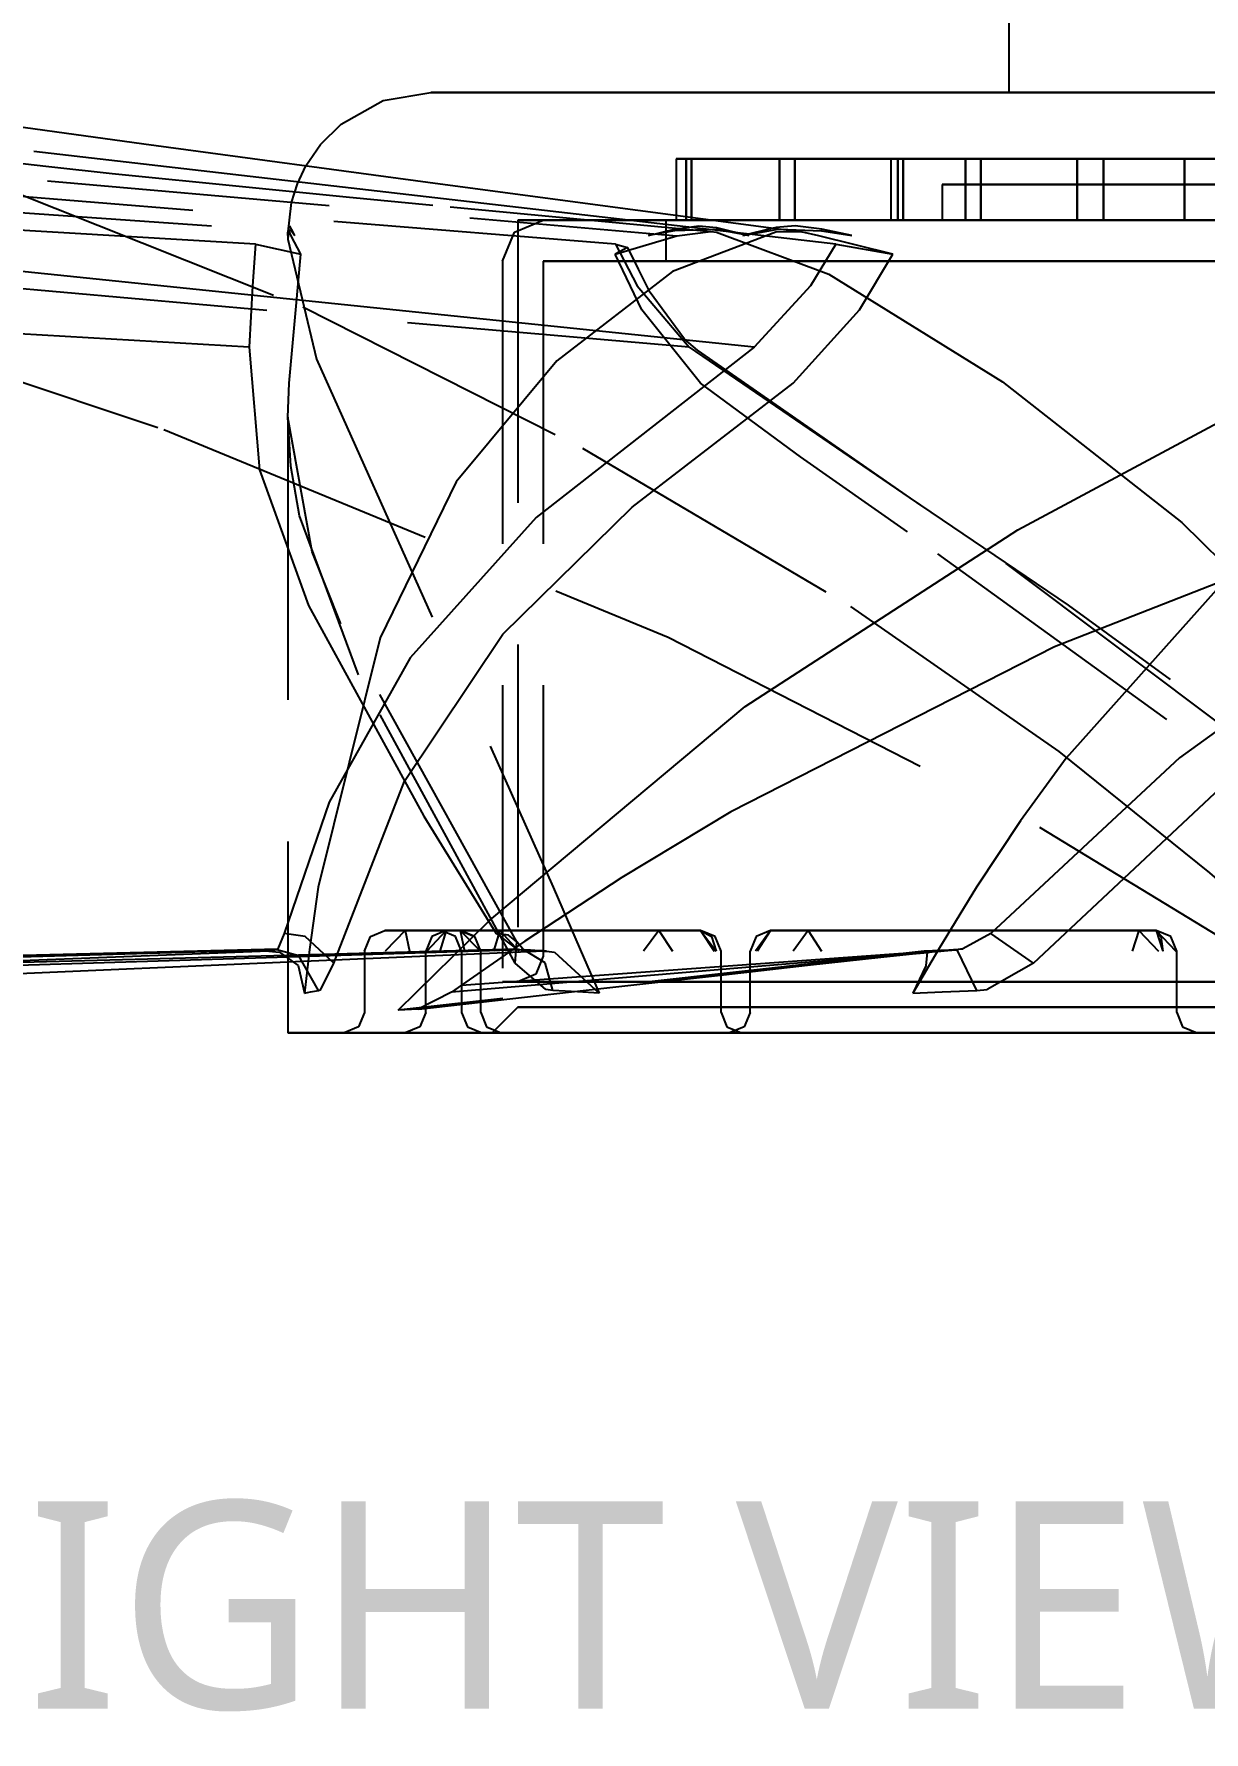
# Model space of a CAD drawing. Header units: metres. Extents: x 6 to 410, y 10 to 287.
# Drawn here: x 121.25 to 133.66, y 104.75 to 122.77 of the extents above; entities that cross this region are included whole.
import ezdxf

# ---------------------------------------------------------------- set-up
doc = ezdxf.new("R2010")
doc.units = ezdxf.units.M
doc.linetypes.add('DASHED', pattern=[4.5, 3, -1.5])
for name, color, linetype in [('DIM', 2, 'Continuous'), ('HIDDEN', 9, 'DASHED'), ('TEXT', 7, 'Continuous'), ('VISIBLE', 3, 'Continuous')]:
    doc.layers.add(name, color=color, linetype=linetype)
doc.styles.add('CHINESE', font='msjh.ttc')

msp = doc.modelspace()

# ---------------------------------------------------------------- linework, layer by layer
at = {"layer": 'DIM', "color": 2}
msp.add_line((131.593, 122.146), (131.593, 148.146), dxfattribs=at)
at = {"layer": 'HIDDEN'}
for p, q in [((116.908, 121.601), (128.07, 120.622)), ((127.419, 120.536), (116.258, 121.427)), ((128.062, 121.441), (128.062, 120.79)), ((128.169, 120.79), (128.169, 121.441)), ((128.169, 121.441), (130.412, 121.441)), ((128.169, 121.441), (128.169, 120.79)), ((130.412, 121.441), (128.169, 121.441)), ((128.225, 120.79), (128.225, 121.441)), ((128.225, 121.441), (130.468, 121.441)), ((128.225, 121.441), (128.225, 120.79)), ((130.468, 121.441), (128.225, 121.441)), ((129.159, 121.441), (129.159, 120.79)), ((131.131, 121.441), (129.159, 121.441)), ((129.159, 120.79), (129.159, 121.441)), ((129.159, 121.441), (131.131, 121.441)), ((129.321, 120.79), (129.321, 121.441)), ((129.321, 121.441), (131.294, 121.441)), ((129.321, 121.441), (129.321, 120.79)), ((131.294, 121.441), (129.321, 121.441)), ((130.339, 121.441), (130.339, 120.79)), ((130.412, 121.441), (130.412, 120.79)), ((130.412, 120.79), (130.412, 121.441)), ((130.468, 121.441), (130.468, 120.79)), ((130.468, 120.79), (130.468, 121.441)), ((131.131, 120.79), (131.131, 121.441)), ((131.131, 121.441), (131.131, 120.79)), ((131.294, 121.441), (131.294, 120.79)), ((131.294, 120.79), (131.294, 121.441)), ((132.314, 121.441), (132.314, 120.79)), ((133.453, 121.441), (132.314, 121.441)), ((132.314, 120.79), (132.314, 121.441)), ((132.314, 121.441), (133.453, 121.441)), ((132.596, 120.79), (132.596, 121.441)), ((132.596, 121.441), (133.735, 121.441)), ((132.596, 121.441), (132.596, 120.79)), ((133.735, 121.441), (132.596, 121.441)), ((133.453, 120.79), (133.453, 121.441)), ((133.453, 121.441), (133.453, 120.79)), ((130.882, 121.17), (130.882, 120.79)), ((123.599, 120.536), (115.132, 121.035)), ((126.381, 120.79), (126.381, 112.44)), ((127.954, 120.356), (127.954, 120.79)), ((130.412, 120.79), (128.169, 120.79)), ((128.169, 120.79), (130.412, 120.79)), ((130.468, 120.79), (128.225, 120.79)), ((128.225, 120.79), (130.468, 120.79)), ((129.159, 120.79), (131.131, 120.79)), ((131.131, 120.79), (129.159, 120.79)), ((131.294, 120.79), (129.321, 120.79)), ((129.321, 120.79), (131.294, 120.79)), ((132.314, 120.79), (133.453, 120.79)), ((133.453, 120.79), (132.314, 120.79)), ((133.735, 120.79), (132.596, 120.79)), ((132.596, 120.79), (133.735, 120.79)), ((123.941, 120.633), (123.941, 120.589)), ((128.201, 119.441), (116.808, 120.438)), ((126.218, 120.356), (126.218, 112.711)), ((126.652, 120.356), (126.652, 112.982)), ((123.531, 119.441), (113.251, 120.049)), ((123.941, 118.7), (123.941, 112.986)), ((125.188, 113.253), (125.771, 113.253)), ((125.771, 113.253), (125.188, 113.253)), ((126.189, 113.253), (125.621, 113.253)), ((125.621, 113.253), (126.189, 113.253)), ((127.878, 113.253), (128.321, 113.253)), ((128.321, 113.253), (127.878, 113.253)), ((129.063, 113.253), (129.462, 113.253)), ((129.462, 113.253), (129.063, 113.253)), ((133.155, 113.253), (132.971, 113.253)), ((132.971, 113.253), (133.155, 113.253)), ((123.928, 112.993), (126.366, 113.058)), ((126.416, 113.05), (123.941, 112.973)), ((126.658, 113.036), (123.941, 112.918)), ((124.754, 113.036), (124.754, 112.386)), ((130.693, 113.036), (125.111, 112.41)), ((125.405, 112.386), (125.405, 113.036)), ((125.405, 112.386), (125.405, 113.036)), ((125.785, 113.036), (125.785, 112.386)), ((125.988, 112.386), (125.988, 113.036)), ((125.988, 112.386), (125.988, 113.036)), ((128.538, 112.386), (128.538, 113.036)), ((128.538, 112.386), (128.538, 113.036)), ((128.846, 112.386), (128.846, 113.036)), ((128.846, 112.386), (128.846, 113.036)), ((133.372, 112.386), (133.372, 113.036)), ((133.372, 112.386), (133.372, 113.036)), ((126.381, 112.44), (126.11, 112.169)), ((125.278, 112.169), (125.861, 112.169)), ((125.861, 112.169), (125.278, 112.169)), ((126.055, 112.169), (125.487, 112.169)), ((125.487, 112.169), (126.055, 112.169)), ((128.168, 112.169), (128.611, 112.169)), ((128.611, 112.169), (128.168, 112.169)), ((128.74, 112.169), (129.14, 112.169)), ((129.14, 112.169), (128.74, 112.169)), ((133.568, 112.169), (133.383, 112.169)), ((133.383, 112.169), (133.568, 112.169))]:
    msp.add_line(p, q, dxfattribs=at)
for points in [[(125.459, 122.146), (125.531, 122.146), (125.745, 122.146), (126.098, 122.146), (126.587, 122.146), (127.205, 122.146), (127.943, 122.146), (128.794, 122.146), (129.746, 122.146), (130.788, 122.146), (131.905, 122.146), (133.085, 122.146), (134.312, 122.146), (135.571, 122.146), (136.846, 122.146)], [(118.196, 121.787), (121.002, 121.103), (124.102, 119.872), (127.066, 118.37), (129.91, 116.692), (132.123, 115.152), (133.72, 113.865), (134.298, 113.364)], [(118.196, 121.787), (119.035, 121.66), (119.843, 121.55), (120.831, 121.425), (121.405, 121.358), (122.078, 121.286), (123.495, 121.143), (124.56, 121.039), (125.481, 120.95)], [(128.169, 121.441), (128.154, 121.441), (128.14, 121.441), (128.128, 121.441), (128.116, 121.441), (128.106, 121.441), (128.097, 121.441), (128.089, 121.441), (128.082, 121.441), (128.076, 121.441), (128.071, 121.441), (128.067, 121.441), (128.064, 121.441), (128.063, 121.441), (128.062, 121.441)], [(128.062, 121.441), (128.063, 121.441), (128.064, 121.441), (128.067, 121.441), (128.071, 121.441), (128.076, 121.441), (128.082, 121.441), (128.089, 121.441), (128.097, 121.441), (128.106, 121.441), (128.116, 121.441), (128.128, 121.441), (128.14, 121.441), (128.154, 121.441), (128.169, 121.441)], [(129.159, 121.441), (129.066, 121.441), (128.977, 121.441), (128.892, 121.441), (128.811, 121.441), (128.734, 121.441), (128.661, 121.441), (128.592, 121.441), (128.527, 121.441), (128.466, 121.441), (128.409, 121.441), (128.357, 121.441), (128.309, 121.441), (128.265, 121.441), (128.225, 121.441)], [(128.225, 121.441), (128.265, 121.441), (128.309, 121.441), (128.357, 121.441), (128.409, 121.441), (128.466, 121.441), (128.527, 121.441), (128.592, 121.441), (128.661, 121.441), (128.734, 121.441), (128.811, 121.441), (128.892, 121.441), (128.977, 121.441), (129.066, 121.441), (129.159, 121.441)], [(132.314, 121.441), (132.055, 121.441), (131.802, 121.441), (131.555, 121.441), (131.315, 121.441), (131.081, 121.441), (130.854, 121.441), (130.635, 121.441), (130.423, 121.441), (130.218, 121.441), (130.022, 121.441), (129.834, 121.441), (129.654, 121.441), (129.483, 121.441), (129.321, 121.441)], [(129.321, 121.441), (129.483, 121.441), (129.654, 121.441), (129.834, 121.441), (130.022, 121.441), (130.218, 121.441), (130.423, 121.441), (130.635, 121.441), (130.854, 121.441), (131.081, 121.441), (131.315, 121.441), (131.555, 121.441), (131.802, 121.441), (132.055, 121.441), (132.314, 121.441)], [(130.412, 121.441), (130.402, 121.441), (130.393, 121.441), (130.384, 121.441), (130.376, 121.441), (130.369, 121.441), (130.363, 121.441), (130.358, 121.441), (130.353, 121.441), (130.349, 121.441), (130.345, 121.441), (130.343, 121.441), (130.341, 121.441), (130.34, 121.441), (130.339, 121.441)], [(130.339, 121.441), (130.34, 121.441), (130.341, 121.441), (130.343, 121.441), (130.345, 121.441), (130.349, 121.441), (130.353, 121.441), (130.358, 121.441), (130.363, 121.441), (130.369, 121.441), (130.376, 121.441), (130.384, 121.441), (130.393, 121.441), (130.402, 121.441), (130.412, 121.441)], [(130.468, 121.441), (130.497, 121.441), (130.529, 121.441), (130.564, 121.441), (130.602, 121.441), (130.642, 121.441), (130.686, 121.441), (130.732, 121.441), (130.781, 121.441), (130.832, 121.441), (130.887, 121.441), (130.944, 121.441), (131.004, 121.441), (131.066, 121.441), (131.131, 121.441)], [(131.131, 121.441), (131.066, 121.441), (131.004, 121.441), (130.944, 121.441), (130.887, 121.441), (130.832, 121.441), (130.781, 121.441), (130.732, 121.441), (130.686, 121.441), (130.642, 121.441), (130.602, 121.441), (130.564, 121.441), (130.529, 121.441), (130.497, 121.441), (130.468, 121.441)], [(131.294, 121.441), (131.412, 121.441), (131.536, 121.441), (131.666, 121.441), (131.803, 121.441), (131.945, 121.441), (132.092, 121.441), (132.245, 121.441), (132.403, 121.441), (132.567, 121.441), (132.735, 121.441), (132.908, 121.441), (133.085, 121.441), (133.267, 121.441), (133.453, 121.441)], [(133.453, 121.441), (133.267, 121.441), (133.085, 121.441), (132.908, 121.441), (132.735, 121.441), (132.567, 121.441), (132.403, 121.441), (132.245, 121.441), (132.092, 121.441), (131.945, 121.441), (131.803, 121.441), (131.666, 121.441), (131.536, 121.441), (131.412, 121.441), (131.294, 121.441)], [(136.683, 121.441), (136.378, 121.441), (136.074, 121.441), (135.77, 121.441), (135.468, 121.441), (135.167, 121.441), (134.869, 121.441), (134.573, 121.441), (134.279, 121.441), (133.989, 121.441), (133.702, 121.441), (133.419, 121.441), (133.14, 121.441), (132.865, 121.441), (132.596, 121.441)], [(132.596, 121.441), (132.865, 121.441), (133.14, 121.441), (133.419, 121.441), (133.702, 121.441), (133.989, 121.441), (134.279, 121.441), (134.573, 121.441), (134.869, 121.441), (135.167, 121.441), (135.468, 121.441), (135.77, 121.441), (136.074, 121.441), (136.378, 121.441), (136.683, 121.441)], [(115.693, 121.246), (120.139, 120.936), (123.954, 120.674)], [(123.941, 120.635), (123.982, 120.978), (124.044, 121.177), (124.132, 121.366)], [(136.846, 121.17), (136.178, 121.17), (135.519, 121.17), (134.876, 121.17), (134.258, 121.17), (133.673, 121.17), (133.127, 121.17), (132.628, 121.17), (132.183, 121.17), (131.796, 121.17), (131.472, 121.17), (131.216, 121.17), (131.031, 121.17), (130.919, 121.17), (130.882, 121.17)], [(130.882, 121.17), (130.919, 121.17), (131.031, 121.17), (131.216, 121.17), (131.472, 121.17), (131.796, 121.17), (132.183, 121.17), (132.628, 121.17), (133.127, 121.17), (133.673, 121.17), (134.258, 121.17), (134.876, 121.17), (135.519, 121.17), (136.178, 121.17), (136.846, 121.17)], [(125.665, 120.932), (128.428, 120.67)], [(123.95, 120.711), (123.941, 120.636)], [(123.95, 120.711), (123.948, 120.692)], [(123.961, 120.729), (123.95, 120.711)], [(123.981, 120.694), (123.961, 120.729)], [(126.218, 120.356), (126.345, 120.663), (126.652, 120.79)], [(136.846, 120.79), (135.674, 120.79), (134.517, 120.79), (133.39, 120.79), (132.305, 120.79), (131.278, 120.79), (130.321, 120.79), (129.446, 120.79), (128.664, 120.79), (127.985, 120.79), (127.417, 120.79), (126.968, 120.79), (126.643, 120.79), (126.447, 120.79), (126.381, 120.79)], [(126.381, 120.79), (126.447, 120.79), (126.643, 120.79), (126.968, 120.79), (127.417, 120.79), (127.985, 120.79), (128.664, 120.79), (129.446, 120.79), (130.321, 120.79), (131.278, 120.79), (132.305, 120.79), (133.39, 120.79), (134.517, 120.79), (135.674, 120.79), (136.846, 120.79)], [(126.652, 120.79), (126.908, 120.79), (127.662, 120.79), (128.876, 120.79), (130.49, 120.79), (132.423, 120.79), (134.578, 120.79), (136.846, 120.79), (139.114, 120.79), (141.269, 120.79), (143.202, 120.79), (144.816, 120.79), (146.03, 120.79), (146.784, 120.79), (147.04, 120.79)], [(147.04, 120.79), (146.784, 120.79), (146.03, 120.79), (144.816, 120.79), (143.202, 120.79), (141.269, 120.79), (139.114, 120.79), (136.846, 120.79), (134.578, 120.79), (132.423, 120.79), (130.49, 120.79), (128.876, 120.79), (127.662, 120.79), (126.908, 120.79), (126.652, 120.79)], [(145.738, 120.79), (145.516, 120.79), (144.858, 120.79), (143.798, 120.79), (142.39, 120.79), (140.704, 120.79), (138.825, 120.79), (136.846, 120.79), (134.867, 120.79), (132.988, 120.79), (131.302, 120.79), (129.894, 120.79), (128.834, 120.79), (128.176, 120.79), (127.954, 120.79)], [(127.954, 120.79), (128.176, 120.79), (128.834, 120.79), (129.894, 120.79), (131.302, 120.79), (132.988, 120.79), (134.867, 120.79), (136.846, 120.79), (138.825, 120.79), (140.704, 120.79), (142.39, 120.79), (143.798, 120.79), (144.858, 120.79), (145.516, 120.79), (145.738, 120.79)], [(128.042, 120.694), (128.302, 120.729)], [(128.169, 120.79), (128.154, 120.79), (128.14, 120.79), (128.128, 120.79), (128.116, 120.79), (128.106, 120.79), (128.097, 120.79), (128.089, 120.79), (128.082, 120.79), (128.076, 120.79), (128.071, 120.79), (128.067, 120.79), (128.064, 120.79), (128.063, 120.79), (128.062, 120.79)], [(128.062, 120.79), (128.063, 120.79), (128.064, 120.79), (128.067, 120.79), (128.071, 120.79), (128.076, 120.79), (128.082, 120.79), (128.089, 120.79), (128.097, 120.79), (128.106, 120.79), (128.116, 120.79), (128.128, 120.79), (128.14, 120.79), (128.154, 120.79), (128.169, 120.79)], [(128.225, 120.79), (128.265, 120.79), (128.309, 120.79), (128.357, 120.79), (128.409, 120.79), (128.466, 120.79), (128.527, 120.79), (128.592, 120.79), (128.661, 120.79), (128.734, 120.79), (128.811, 120.79), (128.892, 120.79), (128.977, 120.79), (129.066, 120.79), (129.159, 120.79)], [(129.159, 120.79), (129.066, 120.79), (128.977, 120.79), (128.892, 120.79), (128.811, 120.79), (128.734, 120.79), (128.661, 120.79), (128.592, 120.79), (128.527, 120.79), (128.466, 120.79), (128.409, 120.79), (128.357, 120.79), (128.309, 120.79), (128.265, 120.79), (128.225, 120.79)], [(128.302, 120.729), (128.49, 120.711)], [(128.49, 120.711), (128.831, 120.628)], [(129.089, 120.705), (128.769, 120.628)], [(129.321, 120.79), (129.483, 120.79), (129.654, 120.79), (129.834, 120.79), (130.022, 120.79), (130.218, 120.79), (130.423, 120.79), (130.635, 120.79), (130.854, 120.79), (131.081, 120.79), (131.315, 120.79), (131.555, 120.79), (131.802, 120.79), (132.055, 120.79), (132.314, 120.79)], [(132.314, 120.79), (132.055, 120.79), (131.802, 120.79), (131.555, 120.79), (131.315, 120.79), (131.081, 120.79), (130.854, 120.79), (130.635, 120.79), (130.423, 120.79), (130.218, 120.79), (130.022, 120.79), (129.834, 120.79), (129.654, 120.79), (129.483, 120.79), (129.321, 120.79)], [(130.412, 120.79), (130.402, 120.79), (130.393, 120.79), (130.384, 120.79), (130.376, 120.79), (130.369, 120.79), (130.363, 120.79), (130.358, 120.79), (130.353, 120.79), (130.349, 120.79), (130.345, 120.79), (130.343, 120.79), (130.341, 120.79), (130.34, 120.79), (130.339, 120.79)], [(130.339, 120.79), (130.34, 120.79), (130.341, 120.79), (130.343, 120.79), (130.345, 120.79), (130.349, 120.79), (130.353, 120.79), (130.358, 120.79), (130.363, 120.79), (130.369, 120.79), (130.376, 120.79), (130.384, 120.79), (130.393, 120.79), (130.402, 120.79), (130.412, 120.79)], [(131.131, 120.79), (131.066, 120.79), (131.004, 120.79), (130.944, 120.79), (130.887, 120.79), (130.832, 120.79), (130.781, 120.79), (130.732, 120.79), (130.686, 120.79), (130.642, 120.79), (130.602, 120.79), (130.564, 120.79), (130.529, 120.79), (130.497, 120.79), (130.468, 120.79)], [(130.468, 120.79), (130.497, 120.79), (130.529, 120.79), (130.564, 120.79), (130.602, 120.79), (130.642, 120.79), (130.686, 120.79), (130.732, 120.79), (130.781, 120.79), (130.832, 120.79), (130.887, 120.79), (130.944, 120.79), (131.004, 120.79), (131.066, 120.79), (131.131, 120.79)], [(136.846, 120.79), (136.178, 120.79), (135.519, 120.79), (134.876, 120.79), (134.258, 120.79), (133.673, 120.79), (133.127, 120.79), (132.628, 120.79), (132.183, 120.79), (131.796, 120.79), (131.472, 120.79), (131.216, 120.79), (131.031, 120.79), (130.919, 120.79), (130.882, 120.79)], [(130.882, 120.79), (130.919, 120.79), (131.031, 120.79), (131.216, 120.79), (131.472, 120.79), (131.796, 120.79), (132.183, 120.79), (132.628, 120.79), (133.127, 120.79), (133.673, 120.79), (134.258, 120.79), (134.876, 120.79), (135.519, 120.79), (136.178, 120.79), (136.846, 120.79)], [(133.453, 120.79), (133.267, 120.79), (133.085, 120.79), (132.908, 120.79), (132.735, 120.79), (132.567, 120.79), (132.403, 120.79), (132.245, 120.79), (132.092, 120.79), (131.945, 120.79), (131.803, 120.79), (131.666, 120.79), (131.536, 120.79), (131.412, 120.79), (131.294, 120.79)], [(131.294, 120.79), (131.412, 120.79), (131.536, 120.79), (131.666, 120.79), (131.803, 120.79), (131.945, 120.79), (132.092, 120.79), (132.245, 120.79), (132.403, 120.79), (132.567, 120.79), (132.735, 120.79), (132.908, 120.79), (133.085, 120.79), (133.267, 120.79), (133.453, 120.79)], [(132.596, 120.79), (132.865, 120.79), (133.14, 120.79), (133.419, 120.79), (133.702, 120.79), (133.989, 120.79), (134.279, 120.79), (134.573, 120.79), (134.869, 120.79), (135.167, 120.79), (135.468, 120.79), (135.77, 120.79), (136.074, 120.79), (136.378, 120.79), (136.683, 120.79)], [(136.683, 120.79), (136.378, 120.79), (136.074, 120.79), (135.77, 120.79), (135.468, 120.79), (135.167, 120.79), (134.869, 120.79), (134.573, 120.79), (134.279, 120.79), (133.989, 120.79), (133.702, 120.79), (133.419, 120.79), (133.14, 120.79), (132.865, 120.79), (132.596, 120.79)], [(123.599, 120.536), (123.566, 120.094)], [(123.599, 120.536), (124.079, 120.43)], [(123.947, 120.662), (123.941, 120.589)], [(123.941, 120.634), (123.942, 120.657)], [(123.941, 120.636), (123.941, 120.647), (123.942, 120.657)], [(123.941, 120.636), (123.941, 120.628)], [(123.941, 120.628), (123.941, 120.634)], [(123.941, 120.589), (124.245, 119.316), (126.757, 113.715)], [(123.942, 120.657), (123.948, 120.692)], [(123.954, 120.674), (123.947, 120.662)], [(123.948, 120.692), (123.98, 120.678)], [(123.977, 120.622), (123.954, 120.674)], [(124.079, 120.43), (123.977, 120.622)], [(123.981, 120.694), (123.98, 120.678)], [(123.98, 120.678), (124.015, 120.628)], [(124.015, 120.628), (123.981, 120.694)], [(129.119, 120.662), (128.023, 120.246), (126.796, 119.299), (125.729, 118.013), (124.922, 116.358), (124.265, 113.715)], [(127.413, 120.43), (128.07, 120.622)], [(127.419, 120.536), (127.544, 120.501)], [(127.419, 120.536), (127.646, 120.094)], [(127.768, 120.628), (128.042, 120.694)], [(128.044, 120.678), (127.768, 120.628)], [(128.042, 120.694), (128.044, 120.678)], [(128.486, 120.692), (128.044, 120.678)], [(128.07, 120.622), (128.428, 120.67)], [(128.428, 120.67), (128.489, 120.662)], [(128.831, 120.628), (128.486, 120.692)], [(128.489, 120.662), (129.682, 120.218), (131.524, 119.074), (133.427, 117.583), (134.929, 116.099), (136.846, 113.715)], [(128.769, 120.628), (129.122, 120.692)], [(129.38, 120.667), (129.119, 120.662)], [(129.122, 120.692), (129.157, 120.696)], [(116.808, 120.438), (119.717, 119.541), (122.625, 118.57), (127.978, 116.365), (131.915, 114.35), (133.903, 113.142)], [(124.026, 119.84), (124.079, 120.43)], [(147.04, 120.356), (146.784, 120.356), (146.03, 120.356), (144.816, 120.356), (143.202, 120.356), (141.269, 120.356), (139.114, 120.356), (136.846, 120.356), (134.578, 120.356), (132.423, 120.356), (130.49, 120.356), (128.876, 120.356), (127.662, 120.356), (126.908, 120.356), (126.652, 120.356)], [(126.652, 120.356), (126.908, 120.356), (127.662, 120.356), (128.876, 120.356), (130.49, 120.356), (132.423, 120.356), (134.578, 120.356), (136.846, 120.356), (139.114, 120.356), (141.269, 120.356), (143.202, 120.356), (144.816, 120.356), (146.03, 120.356), (146.784, 120.356), (147.04, 120.356)], [(127.544, 120.501), (127.413, 120.43)], [(127.697, 119.84), (127.413, 120.43)], [(127.544, 120.501), (127.658, 120.271), (127.776, 120.037)], [(127.954, 120.356), (128.176, 120.356), (128.834, 120.356), (129.894, 120.356), (131.302, 120.356), (132.988, 120.356), (134.867, 120.356), (136.846, 120.356), (138.825, 120.356), (140.704, 120.356), (142.39, 120.356), (143.798, 120.356), (144.858, 120.356), (145.516, 120.356), (145.738, 120.356)], [(145.738, 120.356), (145.516, 120.356), (144.858, 120.356), (143.798, 120.356), (142.39, 120.356), (140.704, 120.356), (138.825, 120.356), (136.846, 120.356), (134.867, 120.356), (132.988, 120.356), (131.302, 120.356), (129.894, 120.356), (128.834, 120.356), (128.176, 120.356), (127.954, 120.356)], [(123.566, 120.094), (123.531, 119.441)], [(127.646, 120.094), (128.201, 119.441)], [(128.289, 119.411), (128.15, 119.528), (127.776, 120.037)], [(123.956, 119.062), (124.026, 119.84)], [(128.318, 119.062), (127.697, 119.84)], [(123.531, 119.441), (123.641, 118.143), (124.162, 116.703), (125.384, 114.466), (126.151, 113.222)], [(128.201, 119.441), (131.558, 117.147), (134.696, 114.794), (135.585, 114.024), (136.454, 113.222)], [(136.457, 113.222), (133.307, 115.916), (132.224, 116.704), (130.546, 117.842), (128.289, 119.411)], [(123.941, 118.7), (123.956, 119.062)], [(136.181, 112.908), (133.267, 115.492), (130.517, 117.482), (129.38, 118.279), (128.318, 119.062)], [(126.355, 112.908), (124.69, 115.965), (124.064, 117.655), (123.972, 118.181), (123.941, 118.7)], [(123.941, 118.7), (123.941, 118.7)], [(126.372, 113.135), (124.505, 116.506), (124.198, 117.27), (123.941, 118.7)], [(135.916, 118.666), (134.029, 117.129), (132.2, 115.084), (131.715, 114.418), (131.247, 113.715)], [(124.265, 113.715), (124.172, 113.053)], [(126.757, 113.715), (127.044, 113.053)], [(131.247, 113.715), (130.843, 113.053)], [(124.754, 113.036), (124.817, 113.189), (124.971, 113.253)], [(125.188, 113.253), (125.158, 113.253), (125.13, 113.253), (125.105, 113.253), (125.082, 113.253), (125.061, 113.253), (125.042, 113.253), (125.026, 113.253), (125.011, 113.253), (124.999, 113.253), (124.989, 113.253), (124.981, 113.253), (124.976, 113.253), (124.972, 113.253), (124.971, 113.253)], [(124.971, 113.253), (124.972, 113.253), (124.976, 113.253), (124.981, 113.253), (124.989, 113.253), (124.999, 113.253), (125.011, 113.253), (125.026, 113.253), (125.042, 113.253), (125.061, 113.253), (125.082, 113.253), (125.105, 113.253), (125.13, 113.253), (125.158, 113.253), (125.188, 113.253)], [(125.188, 113.253), (124.975, 113.036)], [(125.188, 113.253), (124.975, 113.036)], [(125.188, 113.253), (125.233, 113.036)], [(125.188, 113.253), (125.233, 113.036)], [(125.621, 113.253), (125.468, 113.19), (125.405, 113.036)], [(125.621, 113.253), (125.468, 113.19), (125.405, 113.036)], [(125.621, 113.253), (125.416, 113.036)], [(125.621, 113.253), (125.416, 113.036)], [(125.621, 113.253), (125.554, 113.036)], [(125.621, 113.253), (125.554, 113.036)], [(125.771, 113.253), (125.743, 113.253), (125.717, 113.253), (125.693, 113.253), (125.672, 113.253), (125.652, 113.253), (125.634, 113.253), (125.619, 113.253), (125.605, 113.253), (125.594, 113.253), (125.584, 113.253), (125.577, 113.253), (125.572, 113.253), (125.569, 113.253), (125.568, 113.253)], [(125.568, 113.253), (125.569, 113.253), (125.572, 113.253), (125.577, 113.253), (125.584, 113.253), (125.594, 113.253), (125.605, 113.253), (125.619, 113.253), (125.634, 113.253), (125.652, 113.253), (125.672, 113.253), (125.693, 113.253), (125.717, 113.253), (125.743, 113.253), (125.771, 113.253)], [(125.785, 113.036), (125.722, 113.189), (125.568, 113.253)], [(125.621, 113.253), (125.731, 113.253), (125.85, 113.253), (125.976, 113.253), (126.111, 113.253), (126.253, 113.253), (126.404, 113.253), (126.562, 113.253), (126.728, 113.253), (126.902, 113.253), (127.083, 113.253), (127.271, 113.253), (127.466, 113.253), (127.669, 113.253), (127.878, 113.253)], [(127.878, 113.253), (127.669, 113.253), (127.466, 113.253), (127.271, 113.253), (127.083, 113.253), (126.902, 113.253), (126.728, 113.253), (126.562, 113.253), (126.404, 113.253), (126.253, 113.253), (126.111, 113.253), (125.976, 113.253), (125.85, 113.253), (125.731, 113.253), (125.621, 113.253)], [(125.771, 113.253), (125.816, 113.036)], [(125.771, 113.253), (125.984, 113.036)], [(125.771, 113.253), (125.922, 113.19), (125.984, 113.036)], [(125.771, 113.253), (125.816, 113.036)], [(125.988, 113.036), (125.925, 113.19), (125.771, 113.253)], [(125.988, 113.036), (125.925, 113.19), (125.771, 113.253)], [(126.189, 113.253), (126.122, 113.036)], [(126.189, 113.253), (126.122, 113.036)], [(126.372, 113.135), (126.281, 113.206), (126.151, 113.222)], [(126.151, 113.222), (126.366, 113.058)], [(126.189, 113.253), (126.394, 113.036)], [(128.321, 113.253), (128.124, 113.253), (127.933, 113.253), (127.748, 113.253), (127.57, 113.253), (127.399, 113.253), (127.236, 113.253), (127.079, 113.253), (126.929, 113.253), (126.787, 113.253), (126.652, 113.253), (126.525, 113.253), (126.405, 113.253), (126.293, 113.253), (126.189, 113.253)], [(126.189, 113.253), (126.293, 113.253), (126.405, 113.253), (126.525, 113.253), (126.652, 113.253), (126.787, 113.253), (126.929, 113.253), (127.079, 113.253), (127.236, 113.253), (127.399, 113.253), (127.57, 113.253), (127.748, 113.253), (127.933, 113.253), (128.124, 113.253), (128.321, 113.253)], [(126.189, 113.253), (126.394, 113.036)], [(126.355, 112.908), (126.372, 113.135)], [(126.372, 113.135), (126.372, 113.135)], [(126.453, 113.048), (126.431, 113.063), (126.372, 113.135)], [(127.878, 113.253), (127.714, 113.036)], [(127.878, 113.253), (127.714, 113.036)], [(127.878, 113.253), (128.023, 113.036)], [(127.878, 113.253), (128.023, 113.036)], [(128.321, 113.253), (128.437, 113.19), (128.485, 113.036)], [(128.321, 113.253), (128.466, 113.036)], [(128.321, 113.253), (128.466, 113.036)], [(128.321, 113.253), (128.485, 113.036)], [(128.538, 113.036), (128.474, 113.19), (128.321, 113.253)], [(128.538, 113.036), (128.474, 113.19), (128.321, 113.253)], [(129.063, 113.253), (128.909, 113.19), (128.846, 113.036)], [(129.063, 113.253), (128.909, 113.19), (128.846, 113.036)], [(129.063, 113.253), (128.902, 113.036)], [(129.063, 113.253), (128.902, 113.036)], [(129.063, 113.253), (128.921, 113.036)], [(129.063, 113.253), (128.921, 113.036)], [(132.971, 113.253), (132.666, 113.253), (132.364, 113.253), (132.065, 113.253), (131.77, 113.253), (131.479, 113.253), (131.192, 113.253), (130.909, 113.253), (130.63, 113.253), (130.356, 113.253), (130.087, 113.253), (129.823, 113.253), (129.564, 113.253), (129.311, 113.253), (129.063, 113.253)], [(129.063, 113.253), (129.311, 113.253), (129.564, 113.253), (129.823, 113.253), (130.087, 113.253), (130.356, 113.253), (130.63, 113.253), (130.909, 113.253), (131.192, 113.253), (131.479, 113.253), (131.77, 113.253), (132.065, 113.253), (132.364, 113.253), (132.666, 113.253), (132.971, 113.253)], [(129.462, 113.253), (129.301, 113.036)], [(129.462, 113.253), (129.301, 113.036)], [(129.462, 113.253), (129.696, 113.253), (129.936, 113.253), (130.181, 113.253), (130.43, 113.253), (130.685, 113.253), (130.944, 113.253), (131.207, 113.253), (131.474, 113.253), (131.746, 113.253), (132.021, 113.253), (132.3, 113.253), (132.582, 113.253), (132.867, 113.253), (133.155, 113.253)], [(129.462, 113.253), (129.604, 113.036)], [(129.462, 113.253), (129.604, 113.036)], [(133.155, 113.253), (132.867, 113.253), (132.582, 113.253), (132.3, 113.253), (132.021, 113.253), (131.746, 113.253), (131.474, 113.253), (131.207, 113.253), (130.944, 113.253), (130.685, 113.253), (130.43, 113.253), (130.181, 113.253), (129.936, 113.253), (129.696, 113.253), (129.462, 113.253)], [(132.971, 113.253), (132.9, 113.036)], [(132.971, 113.253), (132.9, 113.036)], [(132.971, 113.253), (133.177, 113.036)], [(132.971, 113.253), (133.177, 113.036)], [(133.155, 113.253), (133.361, 113.036)], [(133.155, 113.253), (133.226, 113.036)], [(133.155, 113.253), (133.205, 113.19), (133.226, 113.036)], [(133.155, 113.253), (133.361, 113.036)], [(133.372, 113.036), (133.309, 113.19), (133.155, 113.253)], [(133.372, 113.036), (133.309, 113.19), (133.155, 113.253)], [(124.172, 113.053), (124.118, 112.59)], [(126.366, 113.058), (126.416, 113.05)], [(126.652, 112.982), (126.573, 112.791), (126.381, 112.711)], [(126.447, 113.049), (126.416, 113.05)], [(126.416, 113.05), (126.658, 113.036)], [(126.753, 112.617), (126.671, 112.912), (126.447, 113.049)], [(126.447, 113.049), (126.45, 113.049), (126.452, 113.048)], [(126.687, 113.036), (126.645, 113.038), (126.619, 113.039), (126.591, 113.04), (126.561, 113.041), (126.539, 113.043), (126.516, 113.044), (126.447, 113.049)], [(126.452, 113.048), (126.453, 113.048)], [(126.658, 113.036), (126.686, 113.036)], [(126.686, 113.036), (126.769, 113.024)], [(126.769, 113.024), (127.246, 112.59)], [(127.044, 113.053), (127.246, 112.59)], [(130.843, 113.053), (130.574, 112.59)], [(131.039, 113.05), (130.693, 113.036)], [(130.695, 113.037), (130.826, 113.04), (130.869, 113.042), (130.908, 113.043), (130.95, 113.045), (130.987, 113.047), (131.041, 113.05)], [(130.697, 113.037), (130.723, 113.024)], [(130.723, 113.024), (130.723, 113.023)], [(131.041, 113.05), (131.039, 113.05)], [(131.041, 113.05), (131.052, 113.051)], [(131.044, 113.05), (131.041, 113.05)], [(126.678, 112.63), (126.355, 112.908)], [(147.474, 112.711), (147.207, 112.711), (146.421, 112.711), (145.155, 112.711), (143.472, 112.711), (141.457, 112.711), (139.211, 112.711), (136.846, 112.711), (134.481, 112.711), (132.235, 112.711), (130.22, 112.711), (128.537, 112.711), (127.271, 112.711), (126.485, 112.711), (126.218, 112.711)], [(126.218, 112.711), (126.485, 112.711), (127.271, 112.711), (128.537, 112.711), (130.22, 112.711), (132.235, 112.711), (134.481, 112.711), (136.846, 112.711), (139.211, 112.711), (141.457, 112.711), (143.472, 112.711), (145.155, 112.711), (146.421, 112.711), (147.207, 112.711), (147.474, 112.711)], [(126.381, 112.711), (126.643, 112.711), (127.417, 112.711), (128.664, 112.711), (130.321, 112.711), (132.305, 112.711), (134.517, 112.711), (136.846, 112.711), (139.175, 112.711), (141.387, 112.711), (143.371, 112.711), (145.028, 112.711), (146.275, 112.711), (147.049, 112.711), (147.311, 112.711)], [(147.311, 112.711), (147.049, 112.711), (146.275, 112.711), (145.028, 112.711), (143.371, 112.711), (141.387, 112.711), (139.175, 112.711), (136.846, 112.711), (134.517, 112.711), (132.305, 112.711), (130.321, 112.711), (128.664, 112.711), (127.417, 112.711), (126.643, 112.711), (126.381, 112.711)], [(126.753, 112.617), (126.678, 112.63)], [(127.014, 112.602), (126.753, 112.617)], [(127.246, 112.59), (127.014, 112.602)], [(136.846, 112.44), (135.674, 112.44), (134.517, 112.44), (133.39, 112.44), (132.305, 112.44), (131.278, 112.44), (130.321, 112.44), (129.446, 112.44), (128.664, 112.44), (127.985, 112.44), (127.417, 112.44), (126.968, 112.44), (126.643, 112.44), (126.447, 112.44), (126.381, 112.44)], [(126.381, 112.44), (126.447, 112.44), (126.643, 112.44), (126.968, 112.44), (127.417, 112.44), (127.985, 112.44), (128.664, 112.44), (129.446, 112.44), (130.321, 112.44), (131.278, 112.44), (132.305, 112.44), (133.39, 112.44), (134.517, 112.44), (135.674, 112.44), (136.846, 112.44)], [(124.754, 112.386), (124.692, 112.234), (124.538, 112.169)], [(125.405, 112.386), (125.342, 112.234), (125.188, 112.169)], [(125.405, 112.386), (125.342, 112.234), (125.188, 112.169)], [(125.785, 112.386), (125.847, 112.234), (126.002, 112.169)], [(125.988, 112.386), (126.05, 112.234), (126.205, 112.169)], [(125.988, 112.386), (126.05, 112.234), (126.205, 112.169)], [(128.538, 112.386), (128.6, 112.234), (128.755, 112.169)], [(128.538, 112.386), (128.6, 112.234), (128.755, 112.169)], [(128.846, 112.386), (128.784, 112.234), (128.629, 112.169)], [(128.846, 112.386), (128.784, 112.234), (128.629, 112.169)], [(133.372, 112.386), (133.434, 112.234), (133.589, 112.169)], [(133.372, 112.386), (133.434, 112.234), (133.589, 112.169)], [(136.846, 112.169), (135.401, 112.169), (133.974, 112.169), (132.584, 112.169), (131.247, 112.169), (129.98, 112.169), (128.8, 112.169), (127.721, 112.169), (126.757, 112.169), (125.919, 112.169), (125.219, 112.169), (124.665, 112.169), (124.265, 112.169), (124.022, 112.169), (123.941, 112.169)], [(124.762, 112.169), (124.731, 112.169), (124.702, 112.169), (124.676, 112.169), (124.652, 112.169), (124.63, 112.169), (124.611, 112.169), (124.594, 112.169), (124.579, 112.169), (124.566, 112.169), (124.556, 112.169), (124.548, 112.169), (124.542, 112.169), (124.539, 112.169), (124.538, 112.169)], [(124.538, 112.169), (124.539, 112.169), (124.542, 112.169), (124.548, 112.169), (124.556, 112.169), (124.566, 112.169), (124.579, 112.169), (124.594, 112.169), (124.611, 112.169), (124.63, 112.169), (124.652, 112.169), (124.676, 112.169), (124.702, 112.169), (124.731, 112.169), (124.762, 112.169)], [(124.762, 112.169), (124.774, 112.169), (124.791, 112.169), (124.814, 112.169), (124.841, 112.169), (124.873, 112.169), (124.909, 112.169), (124.948, 112.169), (124.991, 112.169), (125.036, 112.169), (125.083, 112.169), (125.131, 112.169), (125.18, 112.169), (125.229, 112.169), (125.278, 112.169)], [(125.278, 112.169), (125.229, 112.169), (125.18, 112.169), (125.131, 112.169), (125.083, 112.169), (125.036, 112.169), (124.991, 112.169), (124.948, 112.169), (124.909, 112.169), (124.873, 112.169), (124.841, 112.169), (124.814, 112.169), (124.791, 112.169), (124.774, 112.169), (124.762, 112.169)], [(125.487, 112.169), (125.451, 112.169), (125.416, 112.169), (125.382, 112.169), (125.351, 112.169), (125.322, 112.169), (125.295, 112.169), (125.27, 112.169), (125.249, 112.169), (125.231, 112.169), (125.215, 112.169), (125.203, 112.169), (125.195, 112.169), (125.189, 112.169), (125.188, 112.169)], [(125.188, 112.169), (125.188, 112.169), (125.188, 112.169), (125.189, 112.169), (125.19, 112.169), (125.191, 112.169), (125.192, 112.169), (125.194, 112.169), (125.195, 112.169), (125.197, 112.169), (125.2, 112.169), (125.202, 112.169), (125.205, 112.169), (125.208, 112.169), (125.211, 112.169)], [(125.211, 112.169), (125.208, 112.169), (125.205, 112.169), (125.202, 112.169), (125.2, 112.169), (125.197, 112.169), (125.195, 112.169), (125.194, 112.169), (125.192, 112.169), (125.191, 112.169), (125.19, 112.169), (125.189, 112.169), (125.188, 112.169), (125.188, 112.169), (125.188, 112.169)], [(125.188, 112.169), (125.189, 112.169), (125.195, 112.169), (125.203, 112.169), (125.215, 112.169), (125.231, 112.169), (125.249, 112.169), (125.27, 112.169), (125.295, 112.169), (125.322, 112.169), (125.351, 112.169), (125.382, 112.169), (125.416, 112.169), (125.451, 112.169), (125.487, 112.169)], [(125.211, 112.169), (125.325, 112.169), (125.448, 112.169), (125.579, 112.169), (125.719, 112.169), (125.866, 112.169), (126.022, 112.169), (126.187, 112.169), (126.359, 112.169), (126.538, 112.169), (126.726, 112.169), (126.921, 112.169), (127.124, 112.169), (127.333, 112.169), (127.55, 112.169)], [(127.55, 112.169), (127.333, 112.169), (127.124, 112.169), (126.921, 112.169), (126.726, 112.169), (126.538, 112.169), (126.359, 112.169), (126.187, 112.169), (126.022, 112.169), (125.866, 112.169), (125.719, 112.169), (125.579, 112.169), (125.448, 112.169), (125.325, 112.169), (125.211, 112.169)], [(126.205, 112.169), (126.203, 112.169), (126.197, 112.169), (126.187, 112.169), (126.173, 112.169), (126.155, 112.169), (126.133, 112.169), (126.108, 112.169), (126.08, 112.169), (126.049, 112.169), (126.016, 112.169), (125.98, 112.169), (125.942, 112.169), (125.902, 112.169), (125.861, 112.169)], [(125.861, 112.169), (125.902, 112.169), (125.942, 112.169), (125.98, 112.169), (126.016, 112.169), (126.049, 112.169), (126.08, 112.169), (126.108, 112.169), (126.133, 112.169), (126.155, 112.169), (126.173, 112.169), (126.187, 112.169), (126.197, 112.169), (126.203, 112.169), (126.205, 112.169)], [(126.197, 112.169), (126.17, 112.169), (126.145, 112.169), (126.122, 112.169), (126.101, 112.169), (126.083, 112.169), (126.066, 112.169), (126.051, 112.169), (126.038, 112.169), (126.027, 112.169), (126.018, 112.169), (126.011, 112.169), (126.006, 112.169), (126.003, 112.169), (126.002, 112.169)], [(126.002, 112.169), (126.003, 112.169), (126.006, 112.169), (126.011, 112.169), (126.018, 112.169), (126.027, 112.169), (126.038, 112.169), (126.051, 112.169), (126.066, 112.169), (126.083, 112.169), (126.101, 112.169), (126.122, 112.169), (126.145, 112.169), (126.17, 112.169), (126.197, 112.169)], [(126.599, 112.169), (126.58, 112.169), (126.557, 112.169), (126.53, 112.169), (126.498, 112.169), (126.463, 112.169), (126.424, 112.169), (126.382, 112.169), (126.338, 112.169), (126.292, 112.169), (126.245, 112.169), (126.197, 112.169), (126.149, 112.169), (126.101, 112.169), (126.055, 112.169)], [(126.055, 112.169), (126.101, 112.169), (126.149, 112.169), (126.197, 112.169), (126.245, 112.169), (126.292, 112.169), (126.338, 112.169), (126.382, 112.169), (126.424, 112.169), (126.463, 112.169), (126.498, 112.169), (126.53, 112.169), (126.557, 112.169), (126.58, 112.169), (126.599, 112.169)], [(136.846, 112.169), (135.644, 112.169), (134.457, 112.169), (133.3, 112.169), (132.188, 112.169), (131.134, 112.169), (130.152, 112.169), (129.254, 112.169), (128.452, 112.169), (127.756, 112.169), (127.173, 112.169), (126.712, 112.169), (126.379, 112.169), (126.177, 112.169), (126.11, 112.169)], [(126.11, 112.169), (126.177, 112.169), (126.379, 112.169), (126.712, 112.169), (127.173, 112.169), (127.756, 112.169), (128.452, 112.169), (129.254, 112.169), (130.152, 112.169), (131.134, 112.169), (132.188, 112.169), (133.3, 112.169), (134.457, 112.169), (135.644, 112.169), (136.846, 112.169)], [(126.197, 112.169), (126.198, 112.169), (126.199, 112.169), (126.2, 112.169), (126.201, 112.169), (126.202, 112.169), (126.202, 112.169), (126.203, 112.169), (126.203, 112.169), (126.204, 112.169), (126.204, 112.169), (126.205, 112.169), (126.205, 112.169), (126.205, 112.169), (126.205, 112.169)], [(126.205, 112.169), (126.205, 112.169), (126.205, 112.169), (126.205, 112.169), (126.204, 112.169), (126.204, 112.169), (126.203, 112.169), (126.203, 112.169), (126.202, 112.169), (126.202, 112.169), (126.201, 112.169), (126.2, 112.169), (126.199, 112.169), (126.198, 112.169), (126.197, 112.169)], [(128.649, 112.169), (128.459, 112.169), (128.275, 112.169), (128.098, 112.169), (127.927, 112.169), (127.763, 112.169), (127.605, 112.169), (127.454, 112.169), (127.311, 112.169), (127.174, 112.169), (127.044, 112.169), (126.922, 112.169), (126.807, 112.169), (126.699, 112.169), (126.599, 112.169)], [(126.599, 112.169), (126.699, 112.169), (126.807, 112.169), (126.922, 112.169), (127.044, 112.169), (127.174, 112.169), (127.311, 112.169), (127.454, 112.169), (127.605, 112.169), (127.763, 112.169), (127.927, 112.169), (128.098, 112.169), (128.275, 112.169), (128.459, 112.169), (128.649, 112.169)], [(127.55, 112.169), (127.584, 112.169), (127.623, 112.169), (127.664, 112.169), (127.708, 112.169), (127.754, 112.169), (127.802, 112.169), (127.851, 112.169), (127.9, 112.169), (127.949, 112.169), (127.997, 112.169), (128.044, 112.169), (128.088, 112.169), (128.13, 112.169), (128.168, 112.169)], [(128.168, 112.169), (128.13, 112.169), (128.088, 112.169), (128.044, 112.169), (127.997, 112.169), (127.949, 112.169), (127.9, 112.169), (127.851, 112.169), (127.802, 112.169), (127.754, 112.169), (127.708, 112.169), (127.664, 112.169), (127.623, 112.169), (127.584, 112.169), (127.55, 112.169)], [(128.611, 112.169), (128.63, 112.169), (128.648, 112.169), (128.664, 112.169), (128.679, 112.169), (128.693, 112.169), (128.706, 112.169), (128.717, 112.169), (128.727, 112.169), (128.736, 112.169), (128.742, 112.169), (128.748, 112.169), (128.752, 112.169), (128.754, 112.169), (128.755, 112.169)], [(128.755, 112.169), (128.754, 112.169), (128.752, 112.169), (128.748, 112.169), (128.742, 112.169), (128.736, 112.169), (128.727, 112.169), (128.717, 112.169), (128.706, 112.169), (128.693, 112.169), (128.679, 112.169), (128.664, 112.169), (128.648, 112.169), (128.63, 112.169), (128.611, 112.169)], [(128.778, 112.169), (128.759, 112.169), (128.741, 112.169), (128.723, 112.169), (128.708, 112.169), (128.693, 112.169), (128.68, 112.169), (128.668, 112.169), (128.658, 112.169), (128.649, 112.169), (128.642, 112.169), (128.636, 112.169), (128.632, 112.169), (128.63, 112.169), (128.629, 112.169)], [(128.629, 112.169), (128.63, 112.169), (128.631, 112.169), (128.634, 112.169), (128.638, 112.169), (128.644, 112.169), (128.65, 112.169), (128.658, 112.169), (128.667, 112.169), (128.676, 112.169), (128.687, 112.169), (128.699, 112.169), (128.712, 112.169), (128.726, 112.169), (128.74, 112.169)], [(128.74, 112.169), (128.726, 112.169), (128.712, 112.169), (128.699, 112.169), (128.687, 112.169), (128.676, 112.169), (128.667, 112.169), (128.658, 112.169), (128.65, 112.169), (128.644, 112.169), (128.638, 112.169), (128.634, 112.169), (128.631, 112.169), (128.63, 112.169), (128.629, 112.169)], [(128.629, 112.169), (128.63, 112.169), (128.632, 112.169), (128.636, 112.169), (128.642, 112.169), (128.649, 112.169), (128.658, 112.169), (128.668, 112.169), (128.68, 112.169), (128.693, 112.169), (128.708, 112.169), (128.723, 112.169), (128.741, 112.169), (128.759, 112.169), (128.778, 112.169)], [(128.755, 112.169), (128.754, 112.169), (128.753, 112.169), (128.75, 112.169), (128.746, 112.169), (128.741, 112.169), (128.735, 112.169), (128.727, 112.169), (128.719, 112.169), (128.71, 112.169), (128.7, 112.169), (128.688, 112.169), (128.676, 112.169), (128.663, 112.169), (128.649, 112.169)], [(128.649, 112.169), (128.663, 112.169), (128.676, 112.169), (128.688, 112.169), (128.7, 112.169), (128.71, 112.169), (128.719, 112.169), (128.727, 112.169), (128.735, 112.169), (128.741, 112.169), (128.746, 112.169), (128.75, 112.169), (128.753, 112.169), (128.754, 112.169), (128.755, 112.169)], [(132.829, 112.169), (132.513, 112.169), (132.2, 112.169), (131.891, 112.169), (131.585, 112.169), (131.283, 112.169), (130.985, 112.169), (130.692, 112.169), (130.403, 112.169), (130.119, 112.169), (129.84, 112.169), (129.566, 112.169), (129.298, 112.169), (129.035, 112.169), (128.778, 112.169)], [(128.778, 112.169), (129.035, 112.169), (129.298, 112.169), (129.566, 112.169), (129.84, 112.169), (130.119, 112.169), (130.403, 112.169), (130.692, 112.169), (130.985, 112.169), (131.283, 112.169), (131.585, 112.169), (131.891, 112.169), (132.2, 112.169), (132.513, 112.169), (132.829, 112.169)], [(129.14, 112.169), (129.174, 112.169), (129.211, 112.169), (129.252, 112.169), (129.295, 112.169), (129.341, 112.169), (129.387, 112.169), (129.435, 112.169), (129.483, 112.169), (129.531, 112.169), (129.578, 112.169), (129.623, 112.169), (129.667, 112.169), (129.708, 112.169), (129.746, 112.169)], [(129.746, 112.169), (129.708, 112.169), (129.667, 112.169), (129.623, 112.169), (129.578, 112.169), (129.531, 112.169), (129.483, 112.169), (129.435, 112.169), (129.387, 112.169), (129.341, 112.169), (129.295, 112.169), (129.252, 112.169), (129.211, 112.169), (129.174, 112.169), (129.14, 112.169)], [(129.746, 112.169), (129.971, 112.169), (130.202, 112.169), (130.437, 112.169), (130.677, 112.169), (130.922, 112.169), (131.171, 112.169), (131.424, 112.169), (131.681, 112.169), (131.942, 112.169), (132.207, 112.169), (132.475, 112.169), (132.746, 112.169), (133.02, 112.169), (133.297, 112.169)], [(133.297, 112.169), (133.02, 112.169), (132.746, 112.169), (132.475, 112.169), (132.207, 112.169), (131.942, 112.169), (131.681, 112.169), (131.424, 112.169), (131.171, 112.169), (130.922, 112.169), (130.677, 112.169), (130.437, 112.169), (130.202, 112.169), (129.971, 112.169), (129.746, 112.169)], [(133.383, 112.169), (133.366, 112.169), (133.343, 112.169), (133.315, 112.169), (133.283, 112.169), (133.247, 112.169), (133.207, 112.169), (133.164, 112.169), (133.119, 112.169), (133.072, 112.169), (133.023, 112.169), (132.974, 112.169), (132.925, 112.169), (132.877, 112.169), (132.829, 112.169)], [(132.829, 112.169), (132.877, 112.169), (132.925, 112.169), (132.974, 112.169), (133.023, 112.169), (133.072, 112.169), (133.119, 112.169), (133.164, 112.169), (133.207, 112.169), (133.247, 112.169), (133.283, 112.169), (133.315, 112.169), (133.343, 112.169), (133.366, 112.169), (133.383, 112.169)], [(133.297, 112.169), (133.333, 112.169), (133.367, 112.169), (133.4, 112.169), (133.43, 112.169), (133.459, 112.169), (133.485, 112.169), (133.509, 112.169), (133.529, 112.169), (133.547, 112.169), (133.562, 112.169), (133.574, 112.169), (133.582, 112.169), (133.587, 112.169), (133.589, 112.169)], [(133.589, 112.169), (133.587, 112.169), (133.582, 112.169), (133.574, 112.169), (133.562, 112.169), (133.547, 112.169), (133.529, 112.169), (133.509, 112.169), (133.485, 112.169), (133.459, 112.169), (133.43, 112.169), (133.4, 112.169), (133.367, 112.169), (133.333, 112.169), (133.297, 112.169)], [(133.589, 112.169), (133.589, 112.169), (133.589, 112.169), (133.588, 112.169), (133.587, 112.169), (133.586, 112.169), (133.585, 112.169), (133.584, 112.169), (133.582, 112.169), (133.58, 112.169), (133.578, 112.169), (133.576, 112.169), (133.573, 112.169), (133.571, 112.169), (133.568, 112.169)], [(133.568, 112.169), (133.571, 112.169), (133.573, 112.169), (133.576, 112.169), (133.578, 112.169), (133.58, 112.169), (133.582, 112.169), (133.584, 112.169), (133.585, 112.169), (133.586, 112.169), (133.587, 112.169), (133.588, 112.169), (133.589, 112.169), (133.589, 112.169), (133.589, 112.169)]]:
    msp.add_lwpolyline(points, dxfattribs=at)
at = {"layer": 'VISIBLE'}
for p, q in [((129.754, 120.536), (121.248, 121.52)), ((128.888, 119.441), (119.274, 120.438)), ((123.741, 113.036), (107.772, 112.41)), ((123.825, 113.05), (107.943, 112.599)), ((107.977, 112.676), (123.837, 113.058)), ((123.941, 112.973), (115.026, 112.694)), ((120, 112.89), (123.928, 112.993)), ((123.941, 112.986), (123.941, 112.169)), ((130.868, 113.035), (125.677, 112.599)), ((125.783, 112.676), (131.103, 113.058)), ((130.87, 113.036), (130.868, 113.035)), ((131.039, 113.05), (130.87, 113.036)), ((123.941, 112.918), (112.326, 112.41))]:
    msp.add_line(p, q, dxfattribs=at)
for points in [[(124.132, 121.366), (124.287, 121.592), (124.507, 121.81), (124.954, 122.059), (125.459, 122.146)], [(136.846, 122.146), (135.571, 122.146), (134.312, 122.146), (133.085, 122.146), (131.905, 122.146), (130.788, 122.146), (129.746, 122.146), (128.794, 122.146), (127.943, 122.146), (127.205, 122.146), (126.587, 122.146), (126.098, 122.146), (125.745, 122.146), (125.531, 122.146), (125.459, 122.146)], [(120.412, 121.874), (122.415, 121.599), (125.558, 121.174), (127.654, 120.895), (129.387, 120.666)], [(129.121, 120.711), (129.089, 120.705)], [(129.323, 120.729), (129.121, 120.711)], [(129.608, 120.694), (129.323, 120.729)], [(129.157, 120.696), (129.605, 120.678)], [(129.387, 120.666), (129.38, 120.667)], [(129.575, 120.622), (129.387, 120.666)], [(129.754, 120.536), (129.486, 120.094)], [(130.359, 120.43), (129.575, 120.622)], [(129.608, 120.694), (129.605, 120.678)], [(129.605, 120.678), (129.924, 120.628)], [(129.924, 120.628), (129.608, 120.694)], [(129.754, 120.536), (130.359, 120.43)], [(130.008, 119.84), (130.359, 120.43)], [(126.085, 113.364), (128.792, 115.632), (131.686, 117.506), (134.055, 118.774), (136.846, 120.038)], [(129.486, 120.094), (128.888, 119.441)], [(129.301, 119.062), (130.008, 119.84)], [(128.888, 119.441), (126.575, 117.634), (125.238, 116.148), (124.38, 114.614), (123.901, 113.222)], [(124.429, 112.908), (125.178, 114.838), (126.223, 116.397), (127.593, 117.747), (129.301, 119.062)], [(136.846, 118.13), (132.076, 116.262), (128.64, 114.514), (127.486, 113.815), (126.456, 113.142)], [(136.027, 116.981), (133.402, 115.085), (131.399, 113.222)], [(131.854, 112.908), (134.172, 115.081), (136.846, 116.977)], [(125.111, 112.41), (126.085, 113.364)], [(123.901, 113.222), (123.837, 113.058)], [(124.429, 112.908), (124.125, 113.189), (123.901, 113.222)], [(126.456, 113.142), (125.783, 112.676)], [(131.399, 113.222), (131.103, 113.058)], [(131.854, 112.908), (131.399, 113.222)], [(123.825, 113.05), (123.741, 113.036)], [(123.741, 113.036), (123.854, 113.024)], [(123.837, 113.058), (123.825, 113.05)], [(124.266, 112.617), (124.059, 112.987), (123.825, 113.05)], [(123.854, 113.024), (124.05, 112.882), (124.118, 112.59)], [(125.33, 112.42), (127.261, 112.638), (128.563, 112.785), (129.455, 112.885), (130.232, 112.971), (130.57, 113.007), (130.688, 113.019), (130.779, 113.028), (130.87, 113.036)], [(130.723, 113.023), (130.709, 112.88), (130.574, 112.59)], [(130.868, 113.035), (131.053, 113.051)], [(130.87, 113.036), (130.87, 113.036)], [(131.052, 113.051), (131.039, 113.05)], [(131.251, 112.617), (131.044, 113.05)], [(131.103, 113.058), (131.053, 113.051)], [(124.293, 112.63), (124.429, 112.908)], [(131.854, 112.908), (131.361, 112.63)], [(124.118, 112.59), (124.181, 112.602)], [(124.181, 112.602), (124.266, 112.617)], [(124.266, 112.617), (124.293, 112.63)], [(125.677, 112.599), (125.326, 112.42)], [(125.783, 112.676), (125.677, 112.599)], [(130.574, 112.59), (130.885, 112.602)], [(130.885, 112.602), (131.251, 112.617)], [(131.251, 112.617), (131.361, 112.63)], [(125.326, 112.42), (125.111, 112.41)], [(123.941, 112.169), (124.022, 112.169), (124.265, 112.169), (124.665, 112.169), (125.219, 112.169), (125.919, 112.169), (126.757, 112.169), (127.721, 112.169), (128.8, 112.169), (129.98, 112.169), (131.247, 112.169), (132.584, 112.169), (133.974, 112.169), (135.401, 112.169), (136.846, 112.169)]]:
    msp.add_lwpolyline(points, dxfattribs=at)

# ---------------------------------------------------------------- texts
at = {"layer": 'TEXT', "style": 'CHINESE'}
msp.add_text('右側視圖 RIGHT VIEW', height=2.2, dxfattribs=at).set_placement((106.644, 105))

doc.saveas('drawing.dxf')
